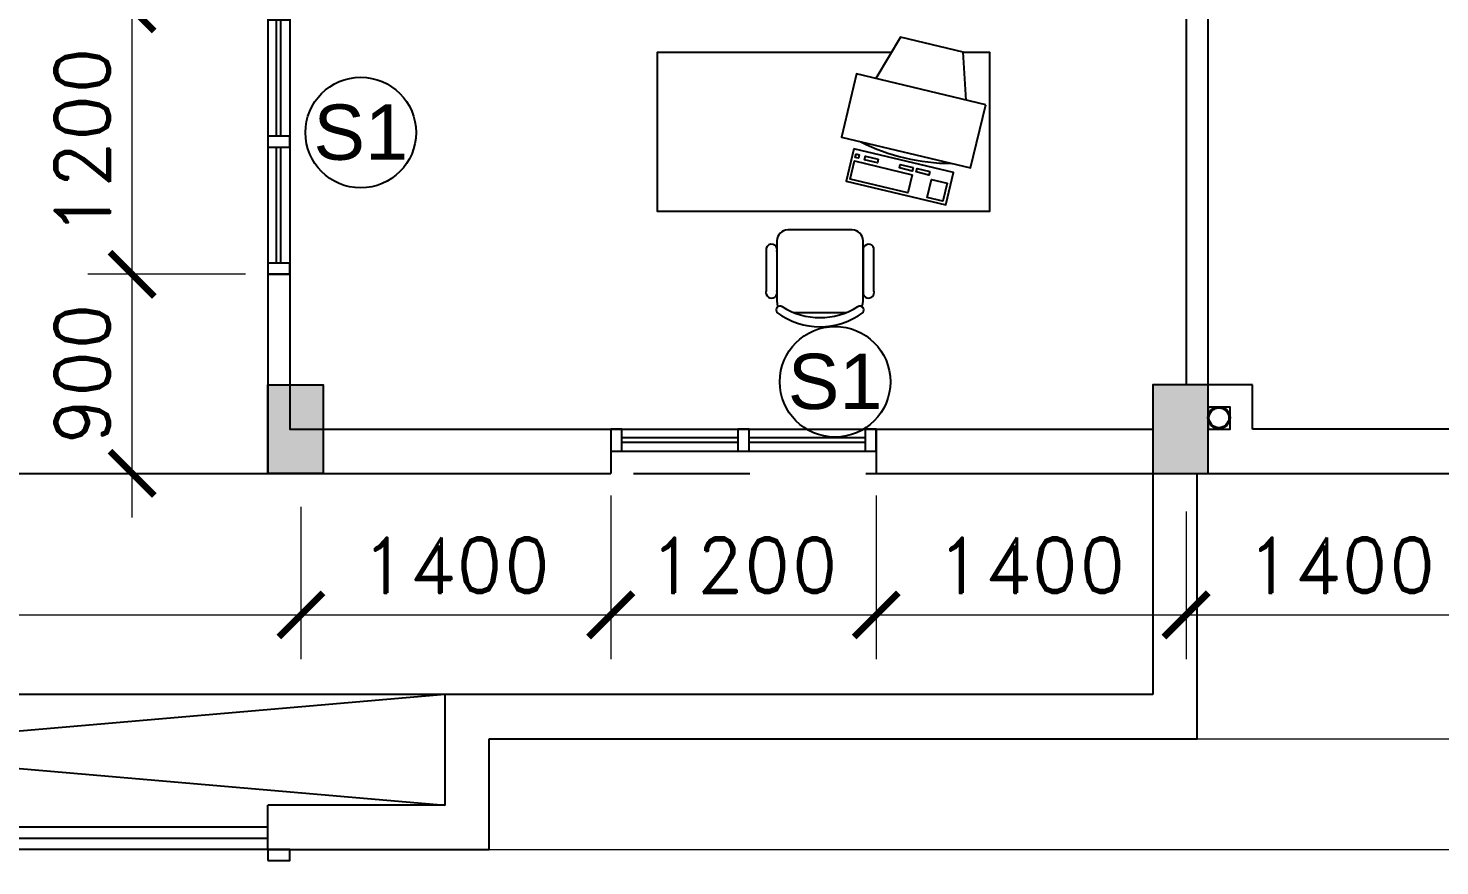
# Model space of a CAD drawing. Header units: inches. Extents: x 452443 to 881249, y 975131 to 1198310.
# Drawn here: x 693587 to 699966, y 1179524 to 1183311 of the extents above; entities that cross this region are included whole.
import ezdxf

# ---------------------------------------------------------------- set-up
doc = ezdxf.new("R2010")
doc.units = ezdxf.units.IN
doc.header["$LTSCALE"] = 3.5
doc.header["$MEASUREMENT"] = 0
doc.linetypes.add('CENTER', pattern=[2, 1.25, -0.25, 0.25, -0.25])
for name, color, linetype in [('cot', 1, 'Continuous'), ('CUA', 4, 'Continuous'), ('DOOR-84', 84, 'Continuous'), ('hatch vl', 4, 'Continuous'), ('Netthay_126', 126, 'Continuous'), ('phong', 2, 'Continuous'), ('thuocdo', 3, 'Continuous'), ('Truc', 252, 'Continuous')]:
    doc.layers.add(name, color=color, linetype=linetype)
doc.styles.add('chu 1', font='VHELVEN0.TTF')
doc.styles.add('romand', font='romand.shx')
doc.dimstyles.new('TL100', dxfattribs={"dimscale": 100, "dimtxt": 2.5, "dimasz": 2, "dimexe": 2, "dimexo": 1, "dimgap": 1, "dimtad": 1, "dimdec": 0, "dimzin": 0, "dimdsep": 46, "dimtxsty": 'romand', "dimblk": 'ARCHTICK', "dimcen": 2, "dimdle": 2, "dimclrd": 256, "dimclre": 256, "dimclrt": 7, "dimadec": 0, "dimazin": 0, "dimtfac": 0.004, "dimtdec": 0, "dimtmove": 2, "dimatfit": 3, "dimfxl": 1, "dimtolj": 1, "dimtzin": 0, "dimlwd": 20, "dimlwe": 20, "dimarcsym": 1})

# ---------------------------------------------------------------- blocks, each defined once
blk = doc.blocks.new('CS-1200')
for p, q in [((0, 100), (1200, 100)), ((0, 0), (1200, 0)), ((575, 60), (50, 60)), ((575, 40), (50, 40)), ((1150, 60), (625, 60)), ((1150, 40), (625, 40))]:
    blk.add_line(p, q)
at = {"ltscale": 5}
for points in [[(0, 0), (50, 0), (50, 100), (0, 100)], [(575, 0), (625, 0), (625, 100), (575, 100)], [(1150, 0), (1200, 0), (1200, 100), (1150, 100)]]:
    blk.add_lwpolyline(points, close=True, dxfattribs=at)
blk = doc.blocks.new('ban vitinh2')
blk.add_line((-75.8, -1210.3), (165.3, -1210.3))
for points in [[(706.1, -250.7), (691.7, -33.8), (408.3, 33.8), (297.6, -153.4)], [(691.7, -33.8), (811, -33.8), (811, -753.8), (-689, -753.8), (-689, -33.8), (368.3, -33.8)]]:
    blk.add_lwpolyline(points)
for points in [[(793.7, -271.6), (210, -132.5), (141.9, -418.4), (725.5, -557.5)], [(198.2, -471.3), (163.5, -617.2), (612.9, -724.3), (647.7, -578.4)], [(208, -493.9), (222.5, -497.3), (218.7, -513.3), (204.2, -509.9)], [(307.8, -517.7), (304, -533.6), (246.1, -519.9), (250, -503.9)], [(461.1, -587.9), (441.7, -669.5), (181.4, -607.5), (200.9, -525.8)], [(465.4, -555.2), (461.6, -571.2), (403.7, -557.4), (407.5, -541.4)], [(541.3, -573.3), (537.4, -589.3), (479.6, -575.5), (483.4, -559.5)], [(619.8, -625.7), (600.4, -707.3), (529.8, -690.5), (549.3, -608.9)]]:
    blk.add_lwpolyline(points, close=True)
for points in [[(229.4, -439.3, 0.115665), (638, -536.7, -0.974152)], [(233.7, -1184.2, 0.120944), (239.2, -1161.7), (239.2, -886.3, 0.414214), (190.6, -837.7), (-101, -837.7, 0.414214), (-149.6, -886.3), (-149.6, -1161.7, 0.120944), (-144.1, -1184.2)], [(-149.6, -934.9, 1), (-198.2, -920.7), (-198.2, -1113.1, 1.333333), (-149.6, -1113.1)], [(-126, -1184.6, 0.829608), (-149.6, -1210.3, 0.333333), (239.2, -1210.3, 0.829608), (215.5, -1184.6)], [(-125.8, -1184.4, 0.290756), (215.4, -1184.4)]]:
    blk.add_lwpolyline(points, format="xyb")
blk.add_lwpolyline([(239.2, -923.7), (239.2, -1124.2, 1.062711), (288.5, -1113.1), (288.5, -920.7, 0.798612)], format="xyb", close=True)
blk = doc.blocks.new('_ArchTick')
at = {"color": 0, "linetype": 'ByBlock', "const_width": 0.15}
blk.add_lwpolyline([(-0.5, -0.5), (0.5, 0.5)], dxfattribs=at)
blk = doc.blocks.new('*D3185')
at = {"layer": 'DEFPOINTS', "color": 0}
for p in [(690319.4, 1181246.4), (694819.4, 1181246.4), (694819.4, 1180658.2)]:
    blk.add_point(p, dxfattribs=at)
at = {"layer": 'thuocdo', "lineweight": 20}
for p, q in [((690319.4, 1181146.4), (690319.4, 1180458.2)), ((694819.4, 1181146.4), (694819.4, 1180458.2)), ((690119.4, 1180658.2), (695019.4, 1180658.2))]:
    blk.add_line(p, q, dxfattribs=at)
at = {"layer": 'thuocdo', "lineweight": 20, "xscale": 200, "yscale": 200, "zscale": 200, "rotation": 180}
blk.add_blockref('_ArchTick', (690319.4, 1180658.2), dxfattribs=at)
at = {"layer": 'thuocdo', "lineweight": 20, "xscale": 200, "yscale": 200, "zscale": 200}
blk.add_blockref('_ArchTick', (694819.4, 1180658.2), dxfattribs=at)
at = {"layer": 'thuocdo', "color": 7, "insert": (692569.4, 1180883.2), "char_height": 250, "attachment_point": 5, "style": 'romand'}
blk.add_mtext('\\A1;4500', dxfattribs=at)
blk = doc.blocks.new('*D3186')
at = {"layer": 'DEFPOINTS', "color": 0}
for p in [(696219.4, 1181298.2), (694819.4, 1181246.4), (696219.4, 1180658.2)]:
    blk.add_point(p, dxfattribs=at)
at = {"layer": 'thuocdo', "lineweight": 20}
for p, q in [((696219.4, 1181198.2), (696219.4, 1180458.2)), ((694819.4, 1181146.4), (694819.4, 1180458.2)), ((694619.4, 1180658.2), (696419.4, 1180658.2))]:
    blk.add_line(p, q, dxfattribs=at)
at = {"layer": 'thuocdo', "lineweight": 20, "xscale": 200, "yscale": 200, "zscale": 200, "rotation": 180}
blk.add_blockref('_ArchTick', (694819.4, 1180658.2), dxfattribs=at)
at = {"layer": 'thuocdo', "lineweight": 20, "xscale": 200, "yscale": 200, "zscale": 200}
blk.add_blockref('_ArchTick', (696219.4, 1180658.2), dxfattribs=at)
at = {"layer": 'thuocdo', "color": 7, "insert": (695519.4, 1180883.2), "char_height": 250, "attachment_point": 5, "style": 'romand'}
blk.add_mtext('\\A1;1400', dxfattribs=at)
blk = doc.blocks.new('*D3187')
at = {"layer": 'DEFPOINTS', "color": 0}
for p in [(696219.4, 1181298.2), (697419.4, 1181298.2), (697419.4, 1180658.2)]:
    blk.add_point(p, dxfattribs=at)
at = {"layer": 'thuocdo', "lineweight": 20}
for p, q in [((696219.4, 1181198.2), (696219.4, 1180458.2)), ((697419.4, 1181198.2), (697419.4, 1180458.2)), ((696019.4, 1180658.2), (697619.4, 1180658.2))]:
    blk.add_line(p, q, dxfattribs=at)
at = {"layer": 'thuocdo', "lineweight": 20, "xscale": 200, "yscale": 200, "zscale": 200, "rotation": 180}
blk.add_blockref('_ArchTick', (696219.4, 1180658.2), dxfattribs=at)
at = {"layer": 'thuocdo', "lineweight": 20, "xscale": 200, "yscale": 200, "zscale": 200}
blk.add_blockref('_ArchTick', (697419.4, 1180658.2), dxfattribs=at)
at = {"layer": 'thuocdo', "color": 7, "insert": (696819.4, 1180883.2), "char_height": 250, "attachment_point": 5, "style": 'romand'}
blk.add_mtext('\\A1;1200', dxfattribs=at)
blk = doc.blocks.new('*D3188')
at = {"layer": 'DEFPOINTS', "color": 0}
for p in [(697419.4, 1181298.2), (698819.4, 1181225.8), (698819.4, 1180658.2)]:
    blk.add_point(p, dxfattribs=at)
at = {"layer": 'thuocdo', "lineweight": 20}
for p, q in [((697419.4, 1181198.2), (697419.4, 1180458.2)), ((698819.4, 1181125.8), (698819.4, 1180458.2)), ((697219.4, 1180658.2), (699019.4, 1180658.2))]:
    blk.add_line(p, q, dxfattribs=at)
at = {"layer": 'thuocdo', "lineweight": 20, "xscale": 200, "yscale": 200, "zscale": 200, "rotation": 180}
blk.add_blockref('_ArchTick', (697419.4, 1180658.2), dxfattribs=at)
at = {"layer": 'thuocdo', "lineweight": 20, "xscale": 200, "yscale": 200, "zscale": 200}
blk.add_blockref('_ArchTick', (698819.4, 1180658.2), dxfattribs=at)
at = {"layer": 'thuocdo', "color": 7, "insert": (698119.4, 1180883.2), "char_height": 250, "attachment_point": 5, "style": 'romand'}
blk.add_mtext('\\A1;1400', dxfattribs=at)
blk = doc.blocks.new('*D3189')
at = {"layer": 'DEFPOINTS', "color": 0}
for p in [(700219.4, 1181298.2), (698819.4, 1181225.8), (700219.4, 1180658.2)]:
    blk.add_point(p, dxfattribs=at)
at = {"layer": 'thuocdo', "lineweight": 20}
for p, q in [((700219.4, 1181198.2), (700219.4, 1180458.2)), ((698819.4, 1181125.8), (698819.4, 1180458.2)), ((698619.4, 1180658.2), (700419.4, 1180658.2))]:
    blk.add_line(p, q, dxfattribs=at)
at = {"layer": 'thuocdo', "lineweight": 20, "xscale": 200, "yscale": 200, "zscale": 200, "rotation": 180}
blk.add_blockref('_ArchTick', (698819.4, 1180658.2), dxfattribs=at)
at = {"layer": 'thuocdo', "lineweight": 20, "xscale": 200, "yscale": 200, "zscale": 200}
blk.add_blockref('_ArchTick', (700219.4, 1180658.2), dxfattribs=at)
at = {"layer": 'thuocdo', "color": 7, "insert": (699519.4, 1180883.2), "char_height": 250, "attachment_point": 5, "style": 'romand'}
blk.add_mtext('\\A1;1400', dxfattribs=at)
blk = doc.blocks.new('*D3247')
at = {"layer": 'DEFPOINTS', "color": 0}
for p in [(694056.6, 1182198.2), (694669.4, 1182198.2), (694513, 1181298.2)]:
    blk.add_point(p, dxfattribs=at)
at = {"layer": 'thuocdo', "lineweight": 20}
for p, q in [((694056.6, 1181098.2), (694056.6, 1182398.2)), ((694569.4, 1182198.2), (693856.6, 1182198.2)), ((694413, 1181298.2), (693856.6, 1181298.2))]:
    blk.add_line(p, q, dxfattribs=at)
at = {"layer": 'thuocdo', "lineweight": 20, "xscale": 200, "yscale": 200, "zscale": 200}
for p, rotation in [((694056.6, 1182198.2), 90), ((694056.6, 1181298.2), 270)]:
    blk.add_blockref('_ArchTick', p, dxfattribs=dict(at, rotation=rotation))
at = {"layer": 'thuocdo', "color": 7, "insert": (693831.6, 1181748.2), "char_height": 250, "attachment_point": 5, "rotation": 90, "style": 'romand'}
blk.add_mtext('\\A1;900', dxfattribs=at)
blk = doc.blocks.new('*D3248')
at = {"layer": 'DEFPOINTS', "color": 0}
for p in [(694056.6, 1183398.2), (694669.4, 1183398.2), (694669.4, 1182198.2)]:
    blk.add_point(p, dxfattribs=at)
at = {"layer": 'thuocdo', "lineweight": 20}
for p, q in [((694056.6, 1181998.2), (694056.6, 1183598.2)), ((694569.4, 1183398.2), (693856.6, 1183398.2)), ((694569.4, 1182198.2), (693856.6, 1182198.2))]:
    blk.add_line(p, q, dxfattribs=at)
at = {"layer": 'thuocdo', "lineweight": 20, "xscale": 200, "yscale": 200, "zscale": 200}
for p, rotation in [((694056.6, 1183398.2), 90), ((694056.6, 1182198.2), 270)]:
    blk.add_blockref('_ArchTick', p, dxfattribs=dict(at, rotation=rotation))
at = {"layer": 'thuocdo', "color": 7, "insert": (693831.6, 1182798.2), "char_height": 250, "attachment_point": 5, "rotation": 90, "style": 'romand'}
blk.add_mtext('\\A1;1200', dxfattribs=at)
blk = doc.blocks.new('*D3249')
at = {"layer": 'DEFPOINTS', "color": 0}
for p in [(694056.6, 1184298.2), (694629.1, 1184298.2), (694669.4, 1183398.2)]:
    blk.add_point(p, dxfattribs=at)
at = {"layer": 'thuocdo', "lineweight": 20}
for p, q in [((694056.6, 1183198.2), (694056.6, 1184498.2)), ((694529.1, 1184298.2), (693856.6, 1184298.2)), ((694569.4, 1183398.2), (693856.6, 1183398.2))]:
    blk.add_line(p, q, dxfattribs=at)
at = {"layer": 'thuocdo', "lineweight": 20, "xscale": 200, "yscale": 200, "zscale": 200}
for p, rotation in [((694056.6, 1184298.2), 90), ((694056.6, 1183398.2), 270)]:
    blk.add_blockref('_ArchTick', p, dxfattribs=dict(at, rotation=rotation))
at = {"layer": 'thuocdo', "color": 7, "insert": (693831.6, 1183848.2), "char_height": 250, "attachment_point": 5, "rotation": 90, "style": 'romand'}
blk.add_mtext('\\A1;900', dxfattribs=at)
blk = doc.blocks.new('*D3262')
at = {"layer": 'DEFPOINTS', "color": 0}
for p in [(698376.7, 1181298.2), (698376.7, 1180098.2), (707496.1, 1180098.2)]:
    blk.add_point(p, dxfattribs=at)
at = {"layer": 'thuocdo', "lineweight": 20}
for p, q in [((707496.1, 1181498.2), (707496.1, 1179898.2)), ((698476.7, 1181298.2), (707696.1, 1181298.2)), ((698476.7, 1180098.2), (707696.1, 1180098.2))]:
    blk.add_line(p, q, dxfattribs=at)
at = {"layer": 'thuocdo', "lineweight": 20, "xscale": 200, "yscale": 200, "zscale": 200}
for p, rotation in [((707496.1, 1181298.2), 90), ((707496.1, 1180098.2), 270)]:
    blk.add_blockref('_ArchTick', p, dxfattribs=dict(at, rotation=rotation))
at = {"layer": 'thuocdo', "color": 7, "insert": (707271.1, 1180698.2), "char_height": 250, "attachment_point": 5, "rotation": 90, "style": 'romand'}
blk.add_mtext('\\A1;1200', dxfattribs=at)
blk = doc.blocks.new('*D3263')
at = {"layer": 'DEFPOINTS', "color": 0}
for p in [(698376.7, 1180098.2), (695058.1, 1179598.2), (707496.1, 1179598.2)]:
    blk.add_point(p, dxfattribs=at)
at = {"layer": 'thuocdo', "lineweight": 20}
for p, q in [((707496.1, 1180298.2), (707496.1, 1179398.2)), ((698476.7, 1180098.2), (707696.1, 1180098.2)), ((695158.1, 1179598.2), (707696.1, 1179598.2))]:
    blk.add_line(p, q, dxfattribs=at)
at = {"layer": 'thuocdo', "lineweight": 20, "xscale": 200, "yscale": 200, "zscale": 200}
for p, rotation in [((707496.1, 1180098.2), 90), ((707496.1, 1179598.2), 270)]:
    blk.add_blockref('_ArchTick', p, dxfattribs=dict(at, rotation=rotation))
at = {"layer": 'thuocdo', "color": 7, "insert": (708221.1, 1179848.2), "char_height": 250, "attachment_point": 5, "rotation": 90, "style": 'romand'}
blk.add_mtext('\\A1;500', dxfattribs=at)

msp = doc.modelspace()

# ---------------------------------------------------------------- hatches: boundary and pattern name
at = {"layer": 'cot'}
for points in [[(694919.4, 1181298.2), (694669.4, 1181298.2), (694669.4, 1181698.2), (694919.4, 1181698.2)], [(698669.4, 1181298.2), (698919.4, 1181298.2), (698919.4, 1181698.2), (698669.4, 1181698.2)]]:
    msp.add_hatch(color=256, dxfattribs=at).paths.add_polyline_path(points)

# ---------------------------------------------------------------- linework, layer by layer
for points in [[(694919.4, 1181298.2), (694669.4, 1181298.2), (694669.4, 1181698.2), (694919.4, 1181698.2)], [(698669.4, 1181298.2), (698919.4, 1181298.2), (698919.4, 1181698.2), (698669.4, 1181698.2)]]:
    msp.add_lwpolyline(points, close=True, dxfattribs=at)
at = {"layer": 'DOOR-84'}
for points in [[(694669.6, 1179698.2), (690469.4, 1179698.2)], [(694669.6, 1179648.2), (690469.4, 1179648.2)], [(694669.5, 1179598.2), (690469.4, 1179598.2)]]:
    msp.add_lwpolyline(points, dxfattribs=at)
msp.add_lwpolyline([(694669.4, 1179548.2), (694769.4, 1179548.2), (694769.4, 1179598.2), (694669.4, 1179598.2)], close=True, dxfattribs=at)
at = {"layer": 'hatch vl'}
for centre in [(695089.7, 1182839.2), (697233.4, 1181712.3)]:
    msp.add_circle(centre, 250, dxfattribs=at)
at = {"layer": 'Netthay_126'}
for points in [[(695469.7, 1180298.2), (689669, 1180298.2)], [(689669, 1180298.2), (695469.7, 1179798.2)], [(695469.7, 1180298.2), (689669, 1179798.2)]]:
    msp.add_lwpolyline(points, dxfattribs=at)
at = {"layer": 'phong'}
for p, q in [((698919.4, 1181698.2), (698919.4, 1187348.2)), ((699119.4, 1181698.2), (698919.4, 1181698.2)), ((699119.4, 1181498.2), (699119.4, 1181698.2)), ((697419.4, 1181498.2), (698669.4, 1181498.2)), ((700219.4, 1181498.2), (699119.4, 1181498.2)), ((697419.4, 1181298.2), (698669.4, 1181298.2)), ((698669.4, 1181298.2), (698669.4, 1180298.2)), ((698869.4, 1181298.2), (700219.4, 1181298.2)), ((698669.4, 1180298.2), (695669.7, 1180298.2))]:
    msp.add_line(p, q, dxfattribs=at)
for points in [[(698819.4, 1187348.2), (698819.4, 1181698.2)], [(694769.4, 1182198.2), (694669.4, 1182198.2)], [(694669.4, 1182198.2), (694669.4, 1181298.2), (696219.4, 1181298.2)], [(694769.4, 1182198.2), (694769.4, 1181498.2), (696219.4, 1181498.2)], [(696219.4, 1181498.2), (696219.4, 1181298.2)], [(697419.4, 1181498.2), (697419.4, 1181298.2)], [(695669.7, 1180098.2), (698869.4, 1180098.2), (698869.4, 1181298.2)], [(695669.7, 1180298.2), (695469.7, 1180298.2), (695469.7, 1179798.2), (694669.4, 1179798.2)], [(694669.4, 1179598.2), (695669.7, 1179598.2), (695669.7, 1180098.2)], [(694669.4, 1179598.2), (694669.4, 1179798.2)]]:
    msp.add_lwpolyline(points, dxfattribs=at)
msp.add_lwpolyline([(698919.4, 1181498.2), (699019.4, 1181498.2), (699019.4, 1181598.2), (698919.4, 1181598.2)], close=True, dxfattribs=at)
at = {"layer": 'thuocdo'}
for radius in [50, 45]:
    msp.add_circle((698968, 1181549.7), radius, dxfattribs=at)
at = {"layer": 'Truc', "linetype": 'CENTER', "ltscale": 600}
msp.add_lwpolyline([(676372.5, 1181298.2), (708909.4, 1181298.2)], dxfattribs=at)

# ---------------------------------------------------------------- block references
msp.add_blockref('ban vitinh2', (697120.3, 1183236.4))
at = {"layer": 'CUA', "rotation": 270}
msp.add_blockref('CS-1200', (694669.4, 1183398.2), dxfattribs=at)
at = {"layer": 'CUA'}
msp.add_blockref('CS-1200', (696219.4, 1181398.2), dxfattribs=at)

# ---------------------------------------------------------------- texts
at = {"char_height": 250, "width": 407.041, "attachment_point": 5, "style": 'chu 1'}
for insert in [(695089.7, 1182839.2), (697233.4, 1181712.3)]:
    msp.add_mtext('S1', dxfattribs=dict(at, insert=insert))

# ---------------------------------------------------------------- dimensions: what is measured, and where the dimension line sits
at = {"layer": 'thuocdo'}
for base, p1, p2, override, picture, middle in [((694056.6, 1184298.2), (694669.4, 1183398.2), (694629.1, 1184298.2), {"dimfxl": 10, "dimarcsym": 1}, '*D3249', (693831.6, 1183848.2)), ((694056.6, 1183398.2), (694669.4, 1182198.2), (694669.4, 1183398.2), {"dimfxl": 10, "dimarcsym": 1}, '*D3248', (693831.6, 1182798.2)), ((694056.6, 1182198.2), (694513, 1181298.2), (694669.4, 1182198.2), {"dimfxl": 10, "dimarcsym": 1}, '*D3247', (693831.6, 1181748.2)), ((707496.1, 1180098.2), (698376.7, 1181298.2), (698376.7, 1180098.2), {"dimarcsym": 1}, '*D3262', (707271.1, 1180698.2)), ((707496.1, 1179598.2), (698376.7, 1180098.2), (695058.1, 1179598.2), {"dimarcsym": 1}, '*D3263', (708221.1, 1179848.2))]:
    dim = msp.add_linear_dim(base=base, p1=p1, p2=p2, angle=90, dimstyle='TL100', override=override, dxfattribs=at)
    dim.commit()
    dim.dimension.update_dxf_attribs({"geometry": picture, "text_midpoint": middle})
for base, p1, p2, picture, middle in [((696219.4, 1180658.2), (694819.4, 1181246.4), (696219.4, 1181298.2), '*D3186', (695519.4, 1180883.2)), ((697419.4, 1180658.2), (696219.4, 1181298.2), (697419.4, 1181298.2), '*D3187', (696819.4, 1180883.2)), ((698819.4, 1180658.2), (697419.4, 1181298.2), (698819.4, 1181225.8), '*D3188', (698119.4, 1180883.2)), ((700219.4, 1180658.2), (698819.4, 1181225.8), (700219.4, 1181298.2), '*D3189', (699519.4, 1180883.2)), ((694819.4, 1180658.2), (690319.4, 1181246.4), (694819.4, 1181246.4), '*D3185', (692569.4, 1180883.2))]:
    dim = msp.add_linear_dim(base=base, p1=p1, p2=p2, dimstyle='TL100', override={"dimfxl": 10, "dimarcsym": 1}, dxfattribs=at)
    dim.commit()
    dim.dimension.update_dxf_attribs({"geometry": picture, "text_midpoint": middle})

doc.saveas('drawing.dxf')
